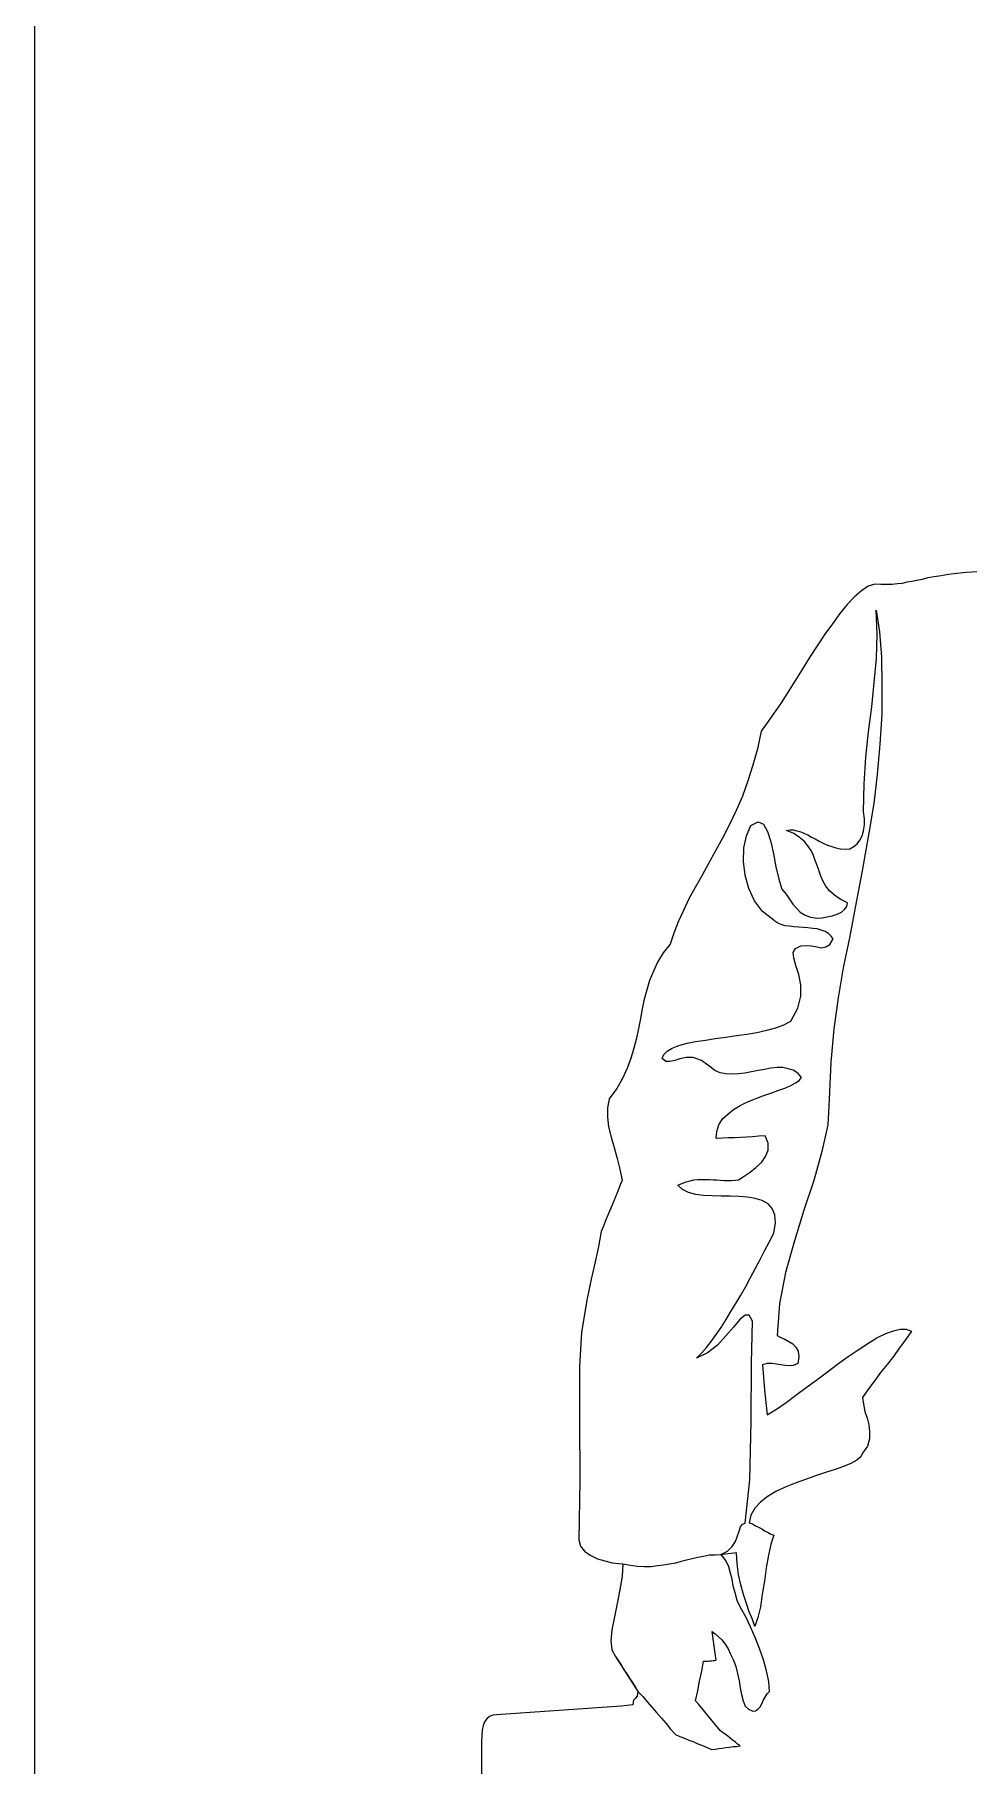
# Model space of a CAD drawing. Extents: x -3257 to 6743, y 13293 to 23293.
# Drawn here: x -3257 to -2649, y 16015 to 17139 of the extents above; entities that cross this region are included whole.
import ezdxf

# ---------------------------------------------------------------- set-up
doc = ezdxf.new("R2010")
doc.units = 0
doc.header["$LTSCALE"] = 1270
doc.header["$MEASUREMENT"] = 0
doc.layers.get('0').update_dxf_attribs({"linetype": 'CONTINUOUS'})

msp = doc.modelspace()

# ---------------------------------------------------------------- linework, layer by layer
at = {"linetype": 'Continuous'}
for p, q in [((-2672.9, 16786.8), (-2676.9, 16786.1)), ((-2668.3, 16787.5), (-2672.9, 16786.8)), ((-2663.6, 16788.2), (-2668.3, 16787.5)), ((-2658.1, 16788.9), (-2663.6, 16788.2)), ((-2651.9, 16789.6), (-2658.1, 16788.9)), ((-2645, 16790.1), (-2651.9, 16789.6)), ((-2720, 16777.7), (-2724.5, 16773.7)), ((-2715.7, 16780.6), (-2720, 16777.7)), ((-2711.4, 16782), (-2715.7, 16780.6)), ((-2707.4, 16781.8), (-2711.4, 16782)), ((-2703.6, 16781.8), (-2707.4, 16781.8)), ((-2700, 16781.8), (-2703.6, 16781.8)), ((-2696.7, 16782.3), (-2700, 16781.8)), ((-2693.6, 16782.5), (-2696.7, 16782.3)), ((-2690.5, 16783.2), (-2693.6, 16782.5)), ((-2687.4, 16783.7), (-2690.5, 16783.2)), ((-2684, 16784.4), (-2687.4, 16783.7)), ((-2680.5, 16785.1), (-2684, 16784.4)), ((-2676.9, 16786.1), (-2680.5, 16785.1)), ((-2729.3, 16768.7), (-2734, 16763)), ((-2724.5, 16773.7), (-2729.3, 16768.7)), ((-2709.8, 16749.4), (-2710.5, 16765.1)), ((-2710.5, 16765.1), (-2708.3, 16751.1)), ((-2738.8, 16756.3), (-2743.8, 16749.4)), ((-2734, 16763), (-2738.8, 16756.3)), ((-2748.8, 16742), (-2753.8, 16734.4)), ((-2743.8, 16749.4), (-2748.8, 16742)), ((-2710.2, 16733.7), (-2709.8, 16749.4)), ((-2708.3, 16751.1), (-2707.1, 16734.6)), ((-2753.8, 16734.4), (-2758.6, 16726.5)), ((-2711.7, 16718.2), (-2710.2, 16733.7)), ((-2707.1, 16734.6), (-2706.7, 16716.5)), ((-2758.6, 16726.5), (-2763.3, 16718.9)), ((-2768.1, 16711.3), (-2772.6, 16704.2)), ((-2763.3, 16718.9), (-2768.1, 16711.3)), ((-2713.3, 16702.3), (-2711.7, 16718.2)), ((-2706.7, 16716.5), (-2706.9, 16697.5)), ((-2777.1, 16697.7), (-2781.2, 16691.8)), ((-2772.6, 16704.2), (-2777.1, 16697.7)), ((-2715.5, 16686.1), (-2713.3, 16702.3)), ((-2706.9, 16697.5), (-2708.1, 16678)), ((-2785.2, 16686.5), (-2787.6, 16675.1)), ((-2781.2, 16691.8), (-2785.2, 16686.5)), ((-2717.1, 16669.6), (-2715.5, 16686.1)), ((-2787.6, 16675.1), (-2790.5, 16664.4)), ((-2708.1, 16678), (-2709.8, 16658.4)), ((-2790.5, 16664.4), (-2793.8, 16654.2)), ((-2718.3, 16652.3), (-2717.1, 16669.6)), ((-2793.8, 16654.2), (-2797.4, 16644.2)), ((-2718.6, 16634.2), (-2718.3, 16652.3)), ((-2709.8, 16658.4), (-2712.1, 16639.4)), ((-2797.4, 16644.2), (-2801.4, 16634.9)), ((-2801.4, 16634.9), (-2805.7, 16625.8)), ((-2718.1, 16629.6), (-2718.6, 16634.2)), ((-2718.1, 16625.6), (-2718.1, 16629.6)), ((-2712.1, 16639.4), (-2715, 16621.5)), ((-2805.7, 16625.8), (-2810.2, 16617)), ((-2796.4, 16610.6), (-2794.8, 16618.4)), ((-2794.8, 16618.4), (-2791.9, 16625.1)), ((-2791.9, 16625.1), (-2787.1, 16627.5)), ((-2787.1, 16627.5), (-2783.6, 16626.1)), ((-2783.6, 16626.1), (-2781, 16621.3)), ((-2781, 16621.3), (-2778.8, 16614.6)), ((-2768.8, 16622), (-2766.4, 16622.3)), ((-2764, 16619.9), (-2768.8, 16622)), ((-2766.4, 16622.3), (-2764.3, 16622.3)), ((-2764.3, 16622.3), (-2761.9, 16621.8)), ((-2760.2, 16617.5), (-2764, 16619.9)), ((-2761.9, 16621.8), (-2759.5, 16621.1)), ((-2759.5, 16621.1), (-2757.1, 16620.1)), ((-2757.1, 16620.1), (-2754.8, 16619.2)), ((-2754.8, 16619.2), (-2752.4, 16617.7)), ((-2721, 16615.6), (-2719.5, 16618.4)), ((-2719.5, 16618.4), (-2718.8, 16621.8)), ((-2715, 16621.5), (-2719.5, 16595.8)), ((-2718.8, 16621.8), (-2718.1, 16625.6)), ((-2814.8, 16608.7), (-2819.3, 16600.6)), ((-2810.2, 16617), (-2814.8, 16608.7)), ((-2796.7, 16601.8), (-2796.4, 16610.6)), ((-2778.8, 16614.6), (-2777.1, 16606.8)), ((-2777.1, 16606.8), (-2775.7, 16598.4)), ((-2757.1, 16614.9), (-2760.2, 16617.5)), ((-2754.8, 16612), (-2757.1, 16614.9)), ((-2752.8, 16608.9), (-2754.8, 16612)), ((-2751.2, 16605.8), (-2752.8, 16608.9)), ((-2752.4, 16617.7), (-2750, 16616.5)), ((-2750, 16616.5), (-2747.4, 16615.1)), ((-2747.4, 16615.1), (-2744.8, 16613.7)), ((-2744.8, 16613.7), (-2742.1, 16612.5)), ((-2742.1, 16612.5), (-2739.3, 16611.5)), ((-2739.3, 16611.5), (-2736.7, 16610.6)), ((-2736.7, 16610.6), (-2733.6, 16610.1)), ((-2733.6, 16610.1), (-2730.7, 16609.9)), ((-2730.7, 16609.9), (-2727.6, 16610.1)), ((-2727.6, 16610.1), (-2725, 16611.5)), ((-2725, 16611.5), (-2722.9, 16613.2)), ((-2722.9, 16613.2), (-2721, 16615.6)), ((-2819.3, 16600.6), (-2823.8, 16592.5)), ((-2795.5, 16593), (-2796.7, 16601.8)), ((-2775.7, 16598.4), (-2773.8, 16590.3)), ((-2750, 16602.5), (-2751.2, 16605.8)), ((-2748.8, 16599.2), (-2750, 16602.5)), ((-2747.6, 16595.6), (-2748.8, 16599.2)), ((-2746.4, 16592.2), (-2747.6, 16595.6)), ((-2719.5, 16595.8), (-2723.8, 16573)), ((-2828.1, 16584.9), (-2832.1, 16577.5)), ((-2823.8, 16592.5), (-2828.1, 16584.9)), ((-2793.1, 16584.2), (-2795.5, 16593)), ((-2789.5, 16576.3), (-2793.1, 16584.2)), ((-2773.8, 16590.3), (-2771.7, 16583.9)), ((-2745, 16588.9), (-2746.4, 16592.2)), ((-2743.1, 16585.8), (-2745, 16588.9)), ((-2740.7, 16582.7), (-2743.1, 16585.8)), ((-2832.1, 16577.5), (-2835.7, 16569.9)), ((-2784.3, 16569.4), (-2789.5, 16576.3)), ((-2771.7, 16583.9), (-2769, 16580.6)), ((-2769, 16580.6), (-2766.7, 16577.3)), ((-2766.7, 16577.3), (-2764.5, 16574.2)), ((-2764.5, 16574.2), (-2762.1, 16571.3)), ((-2737.6, 16579.9), (-2740.7, 16582.7)), ((-2733.8, 16577.3), (-2737.6, 16579.9)), ((-2729, 16574.9), (-2733.8, 16577.3)), ((-2729.5, 16572.5), (-2729, 16574.9)), ((-2723.8, 16573), (-2727.9, 16552.3)), ((-2839, 16562.7), (-2841.9, 16555.3)), ((-2835.7, 16569.9), (-2839, 16562.7)), ((-2777.9, 16564.4), (-2784.3, 16569.4)), ((-2776.2, 16563), (-2777.9, 16564.4)), ((-2774.3, 16561.8), (-2776.2, 16563)), ((-2772.1, 16560.8), (-2774.3, 16561.8)), ((-2762.1, 16571.3), (-2759.8, 16568.9)), ((-2759.8, 16568.9), (-2756.7, 16567)), ((-2756.7, 16567), (-2753.1, 16565.6)), ((-2753.1, 16565.6), (-2748.6, 16565.1)), ((-2748.6, 16565.1), (-2745.5, 16565.3)), ((-2745.5, 16565.3), (-2742.4, 16565.8)), ((-2742.4, 16565.8), (-2739, 16566.5)), ((-2739, 16566.5), (-2735.9, 16567.5)), ((-2735.9, 16567.5), (-2733.1, 16568.9)), ((-2733.1, 16568.9), (-2731, 16570.6)), ((-2731, 16570.6), (-2729.5, 16572.5)), ((-2841.9, 16555.3), (-2844.3, 16548.2)), ((-2769.5, 16560.1), (-2772.1, 16560.8)), ((-2766.7, 16559.9), (-2769.5, 16560.1)), ((-2763.8, 16559.4), (-2766.7, 16559.9)), ((-2760.7, 16559.2), (-2763.8, 16559.4)), ((-2757.6, 16558.9), (-2760.7, 16559.2)), ((-2754.8, 16558.7), (-2757.6, 16558.9)), ((-2751.7, 16558.4), (-2754.8, 16558.7)), ((-2748.8, 16558), (-2751.7, 16558.4)), ((-2746.2, 16557.3), (-2748.8, 16558)), ((-2743.6, 16556.3), (-2746.2, 16557.3)), ((-2741.4, 16555.1), (-2743.6, 16556.3)), ((-2739.8, 16553.4), (-2741.4, 16555.1)), ((-2740.5, 16548), (-2738.3, 16551.5)), ((-2738.3, 16551.5), (-2739.8, 16553.4)), ((-2727.9, 16552.3), (-2731.9, 16532.7)), ((-2848.8, 16542.5), (-2852.4, 16536.5)), ((-2844.3, 16548.2), (-2848.8, 16542.5)), ((-2764.3, 16542.7), (-2762.9, 16545.4)), ((-2764, 16539.2), (-2764.3, 16542.7)), ((-2762.9, 16545.4), (-2759.3, 16547)), ((-2759.3, 16547), (-2756, 16547.3)), ((-2756, 16547.3), (-2752.4, 16547)), ((-2752.4, 16547), (-2749, 16546.3)), ((-2749, 16546.3), (-2746, 16545.8)), ((-2746, 16545.8), (-2743.1, 16546.3)), ((-2743.1, 16546.3), (-2740.5, 16548)), ((-2855.2, 16530.6), (-2857.6, 16524.6)), ((-2852.4, 16536.5), (-2855.2, 16530.6)), ((-2762.6, 16534.2), (-2764, 16539.2)), ((-2760.7, 16528.4), (-2762.6, 16534.2)), ((-2759.5, 16521.8), (-2760.7, 16528.4)), ((-2731.9, 16532.7), (-2735.2, 16513.2)), ((-2859.5, 16518.4), (-2861.2, 16512.3)), ((-2857.6, 16524.6), (-2859.5, 16518.4)), ((-2759.5, 16514.4), (-2759.5, 16521.8)), ((-2862.4, 16506.1), (-2863.6, 16499.9)), ((-2861.2, 16512.3), (-2862.4, 16506.1)), ((-2765.9, 16498), (-2761.4, 16506.5)), ((-2761.4, 16506.5), (-2759.5, 16514.4)), ((-2735.2, 16513.2), (-2737.9, 16493.2)), ((-2863.6, 16499.9), (-2864.8, 16493.4)), ((-2775.7, 16493.7), (-2770.5, 16495.8)), ((-2770.5, 16495.8), (-2765.9, 16498)), ((-2866.2, 16487), (-2867.9, 16480.6)), ((-2864.8, 16493.4), (-2866.2, 16487)), ((-2838.6, 16482.3), (-2833.3, 16483.7)), ((-2833.3, 16483.7), (-2827.9, 16484.9)), ((-2827.9, 16484.9), (-2821.4, 16485.8)), ((-2821.4, 16485.8), (-2815, 16486.8)), ((-2815, 16486.8), (-2808.1, 16487.7)), ((-2808.1, 16487.7), (-2801.2, 16488.7)), ((-2801.2, 16488.7), (-2794.5, 16489.6)), ((-2794.5, 16489.6), (-2787.9, 16490.8)), ((-2787.9, 16490.8), (-2781.4, 16492.2)), ((-2781.4, 16492.2), (-2775.7, 16493.7)), ((-2737.9, 16493.2), (-2740, 16471.5)), ((-2869.8, 16473.9), (-2872.1, 16467.5)), ((-2867.9, 16480.6), (-2869.8, 16473.9)), ((-2849.5, 16473.9), (-2848.3, 16476.5)), ((-2847.1, 16472), (-2849.5, 16473.9)), ((-2848.3, 16476.5), (-2846.2, 16478.7)), ((-2844.5, 16471.8), (-2847.1, 16472)), ((-2846.2, 16478.7), (-2842.9, 16480.6)), ((-2841.2, 16472.5), (-2844.5, 16471.8)), ((-2842.9, 16480.6), (-2838.6, 16482.3)), ((-2837.9, 16473.7), (-2841.2, 16472.5)), ((-2833.8, 16474.4), (-2837.9, 16473.7)), ((-2829.3, 16474.4), (-2833.8, 16474.4)), ((-2824, 16472.5), (-2829.3, 16474.4)), ((-2818.3, 16468.4), (-2824, 16472.5)), ((-2875.2, 16460.8), (-2879, 16454.4)), ((-2872.1, 16467.5), (-2875.2, 16460.8)), ((-2815.2, 16466.1), (-2818.3, 16468.4)), ((-2811.7, 16464.6), (-2815.2, 16466.1)), ((-2807.9, 16463.9), (-2811.7, 16464.6)), ((-2803.8, 16463.7), (-2807.9, 16463.9)), ((-2799.8, 16463.9), (-2803.8, 16463.7)), ((-2795.7, 16464.4), (-2799.8, 16463.9)), ((-2791.4, 16465.1), (-2795.7, 16464.4)), ((-2787.1, 16466.1), (-2791.4, 16465.1)), ((-2782.9, 16466.8), (-2787.1, 16466.1)), ((-2778.8, 16467.5), (-2782.9, 16466.8)), ((-2774.8, 16468), (-2778.8, 16467.5)), ((-2771, 16468), (-2774.8, 16468)), ((-2767.6, 16467.2), (-2771, 16468)), ((-2764.3, 16466.3), (-2767.6, 16467.2)), ((-2761.4, 16464.4), (-2764.3, 16466.3)), ((-2759, 16461.5), (-2761.4, 16464.4)), ((-2760.5, 16459.6), (-2759, 16461.5)), ((-2740, 16471.5), (-2740.9, 16447.3)), ((-2879, 16454.4), (-2883.8, 16447.7)), ((-2789, 16447.7), (-2784, 16449.6)), ((-2784, 16449.6), (-2779, 16451.3)), ((-2779, 16451.3), (-2774.3, 16453)), ((-2774.3, 16453), (-2769.8, 16454.6)), ((-2769.8, 16454.6), (-2765.9, 16456.3)), ((-2765.9, 16456.3), (-2762.9, 16458)), ((-2762.9, 16458), (-2760.5, 16459.6)), ((-2883.8, 16447.7), (-2885, 16441.8)), ((-2885, 16441.8), (-2885, 16435.8)), ((-2806.9, 16437.7), (-2803.1, 16440.8)), ((-2803.1, 16440.8), (-2798.8, 16443.4)), ((-2798.8, 16443.4), (-2794, 16445.6)), ((-2794, 16445.6), (-2789, 16447.7)), ((-2740.9, 16447.3), (-2741.9, 16430.8)), ((-2885, 16435.8), (-2884.3, 16429.4)), ((-2884.3, 16429.4), (-2882.6, 16422.7)), ((-2814, 16426.5), (-2812.6, 16430.8)), ((-2812.6, 16430.8), (-2810.2, 16434.6)), ((-2810.2, 16434.6), (-2806.9, 16437.7)), ((-2741.9, 16430.8), (-2745.7, 16413.4)), ((-2882.6, 16422.7), (-2880.7, 16416.1)), ((-2880.7, 16416.1), (-2878.8, 16408.9)), ((-2814.3, 16421.8), (-2814, 16426.5)), ((-2810.2, 16422), (-2814.3, 16421.8)), ((-2806.4, 16422.3), (-2810.2, 16422)), ((-2802.4, 16422.3), (-2806.4, 16422.3)), ((-2798.6, 16422.5), (-2802.4, 16422.3)), ((-2794.5, 16422.7), (-2798.6, 16422.5)), ((-2790.7, 16423), (-2794.5, 16422.7)), ((-2786.7, 16423.4), (-2790.7, 16423)), ((-2782.6, 16423.7), (-2786.7, 16423.4)), ((-2780.7, 16418.9), (-2782.6, 16423.7)), ((-2780.7, 16414.4), (-2780.7, 16418.9)), ((-2878.8, 16408.9), (-2876.9, 16402)), ((-2788.6, 16403), (-2785, 16406.3)), ((-2785, 16406.3), (-2782.4, 16410.1)), ((-2782.4, 16410.1), (-2780.7, 16414.4)), ((-2745.7, 16413.4), (-2750.9, 16394.6)), ((-2876.9, 16402), (-2875.5, 16394.6)), ((-2875.5, 16394.6), (-2876.7, 16391.8)), ((-2836.7, 16392.7), (-2833.8, 16393.7)), ((-2833.8, 16393.7), (-2831.2, 16394.4)), ((-2831.2, 16394.4), (-2828.8, 16395.1)), ((-2828.8, 16395.1), (-2826.2, 16395.3)), ((-2826.2, 16395.3), (-2823.8, 16395.3)), ((-2823.8, 16395.3), (-2821.2, 16395.3)), ((-2821.2, 16395.3), (-2818.8, 16395.3)), ((-2818.8, 16395.3), (-2816.4, 16395.1)), ((-2816.4, 16395.1), (-2814, 16395.1)), ((-2814, 16395.1), (-2811.7, 16394.9)), ((-2811.7, 16394.9), (-2809.3, 16394.6)), ((-2809.3, 16394.6), (-2806.9, 16394.6)), ((-2806.9, 16394.6), (-2804.5, 16394.6)), ((-2804.5, 16394.6), (-2802.1, 16394.9)), ((-2802.1, 16394.9), (-2799.8, 16395.1)), ((-2799.8, 16395.1), (-2796.2, 16397.3)), ((-2796.2, 16397.3), (-2792.4, 16399.9)), ((-2792.4, 16399.9), (-2788.6, 16403)), ((-2750.9, 16394.6), (-2757.4, 16375.3)), ((-2880.2, 16383), (-2882.1, 16378.2)), ((-2878.3, 16387.7), (-2880.2, 16383)), ((-2876.7, 16391.8), (-2878.3, 16387.7)), ((-2839.3, 16391.5), (-2836.7, 16392.7)), ((-2836.2, 16388.7), (-2839.3, 16391.5)), ((-2832.4, 16386.8), (-2836.2, 16388.7)), ((-2827.6, 16385.6), (-2832.4, 16386.8)), ((-2822.6, 16384.9), (-2827.6, 16385.6)), ((-2816.9, 16384.6), (-2822.6, 16384.9)), ((-2811.2, 16384.4), (-2816.9, 16384.6)), ((-2805.2, 16384.4), (-2811.2, 16384.4)), ((-2799.5, 16384.2), (-2805.2, 16384.4)), ((-2794, 16383.7), (-2799.5, 16384.2)), ((-2789, 16383), (-2794, 16383.7)), ((-2784.5, 16381.5), (-2789, 16383)), ((-2884.3, 16373.2), (-2886.2, 16368.4)), ((-2882.1, 16378.2), (-2884.3, 16373.2)), ((-2780.7, 16379.4), (-2784.5, 16381.5)), ((-2778.1, 16376.3), (-2780.7, 16379.4)), ((-2776.4, 16372.3), (-2778.1, 16376.3)), ((-2775.9, 16367), (-2776.4, 16372.3)), ((-2757.4, 16375.3), (-2763.6, 16355.3)), ((-2889, 16361.5), (-2890.9, 16351.8)), ((-2887.9, 16364.4), (-2889, 16361.5)), ((-2886.2, 16368.4), (-2887.9, 16364.4)), ((-2780, 16354.6), (-2776.9, 16360.3)), ((-2776.9, 16360.3), (-2775.9, 16367)), ((-2890.9, 16351.8), (-2892.6, 16343.7)), ((-2785.9, 16343.2), (-2782.9, 16348.9)), ((-2782.9, 16348.9), (-2780, 16354.6)), ((-2763.6, 16355.3), (-2769.3, 16334.9)), ((-2894.1, 16337), (-2895.5, 16330.6)), ((-2892.6, 16343.7), (-2894.1, 16337)), ((-2792.1, 16331.5), (-2789, 16337.2)), ((-2789, 16337.2), (-2785.9, 16343.2)), ((-2895.5, 16330.6), (-2896.9, 16324.2)), ((-2798.3, 16320.1), (-2795.2, 16325.8)), ((-2795.2, 16325.8), (-2792.1, 16331.5)), ((-2769.3, 16334.9), (-2773.3, 16314.4)), ((-2898.3, 16316.8), (-2900, 16307.5)), ((-2896.9, 16324.2), (-2898.3, 16316.8)), ((-2804.8, 16309.4), (-2801.7, 16314.6)), ((-2801.7, 16314.6), (-2798.3, 16320.1)), ((-2773.3, 16314.4), (-2774.8, 16293.9)), ((-2900, 16307.5), (-2901.9, 16296.1)), ((-2811.2, 16299.2), (-2807.9, 16304.2)), ((-2807.9, 16304.2), (-2804.8, 16309.4)), ((-2799, 16304.2), (-2803.1, 16299.4)), ((-2795.5, 16307), (-2799, 16304.2)), ((-2792.9, 16307), (-2795.5, 16307)), ((-2790.7, 16303.2), (-2792.9, 16307)), ((-2791.4, 16275.8), (-2790.7, 16303.2)), ((-2901.9, 16296.1), (-2903.1, 16273.7)), ((-2817.6, 16290.1), (-2814.3, 16294.6)), ((-2814.3, 16294.6), (-2811.2, 16299.2)), ((-2808.1, 16293.7), (-2813.6, 16287.7)), ((-2803.1, 16299.4), (-2808.1, 16293.7)), ((-2774.8, 16293.9), (-2772.4, 16292.7)), ((-2772.4, 16292.7), (-2769.8, 16291.5)), ((-2715.9, 16288.7), (-2710, 16292.3)), ((-2710, 16292.3), (-2704.3, 16295.1)), ((-2704.3, 16295.1), (-2699.3, 16297)), ((-2699.3, 16297), (-2694.8, 16298)), ((-2694.8, 16298), (-2690.9, 16298)), ((-2687.6, 16296.8), (-2691.4, 16291.1)), ((-2690.9, 16298), (-2687.6, 16296.8)), ((-2820, 16282.7), (-2827.1, 16279.2)), ((-2827.1, 16279.2), (-2824, 16282.5)), ((-2824, 16282.5), (-2820.7, 16286.1)), ((-2820.7, 16286.1), (-2817.6, 16290.1)), ((-2813.6, 16287.7), (-2820, 16282.7)), ((-2769.8, 16291.5), (-2767.1, 16290.1)), ((-2767.1, 16290.1), (-2764.5, 16288.4)), ((-2764.5, 16288.4), (-2762.6, 16286.3)), ((-2762.6, 16286.3), (-2761.2, 16283.7)), ((-2761.2, 16283.7), (-2760.7, 16280.1)), ((-2728.6, 16280.3), (-2722.1, 16284.6)), ((-2722.1, 16284.6), (-2715.9, 16288.7)), ((-2695.5, 16285.6), (-2699.3, 16280.3)), ((-2691.4, 16291.1), (-2695.5, 16285.6)), ((-2903.1, 16273.7), (-2903.1, 16239.4)), ((-2791.7, 16238), (-2791.4, 16275.8)), ((-2781.2, 16275.6), (-2784.3, 16274.9)), ((-2784.3, 16274.9), (-2783.6, 16266.8)), ((-2778.1, 16275.6), (-2781.2, 16275.6)), ((-2775.2, 16275.3), (-2778.1, 16275.6)), ((-2772.4, 16274.9), (-2775.2, 16275.3)), ((-2769.8, 16274.4), (-2772.4, 16274.9)), ((-2766.9, 16274.2), (-2769.8, 16274.4)), ((-2764.3, 16274.4), (-2766.9, 16274.2)), ((-2761.4, 16275.6), (-2764.3, 16274.4)), ((-2760.7, 16280.1), (-2761.4, 16275.6)), ((-2749, 16265.1), (-2742.1, 16270.3)), ((-2742.1, 16270.3), (-2735.5, 16275.3)), ((-2735.5, 16275.3), (-2728.6, 16280.3)), ((-2707.6, 16269.9), (-2711.4, 16264.6)), ((-2703.3, 16275.1), (-2707.6, 16269.9)), ((-2699.3, 16280.3), (-2703.3, 16275.1)), ((-2783.6, 16266.8), (-2782.9, 16258.7)), ((-2782.9, 16258.7), (-2782.1, 16250.3)), ((-2762.6, 16255.1), (-2756, 16260.1)), ((-2756, 16260.1), (-2749, 16265.1)), ((-2715.5, 16259.2), (-2719.3, 16253.7)), ((-2711.4, 16264.6), (-2715.5, 16259.2)), ((-2782.1, 16250.3), (-2781.2, 16242.3)), ((-2775.2, 16246.1), (-2769, 16250.3)), ((-2769, 16250.3), (-2762.6, 16255.1)), ((-2719.3, 16253.7), (-2718.8, 16249.2)), ((-2718.8, 16249.2), (-2717.9, 16244.6)), ((-2903.1, 16239.4), (-2902.9, 16199.6)), ((-2792.6, 16200.1), (-2791.7, 16238)), ((-2781.2, 16242.3), (-2775.2, 16246.1)), ((-2717.9, 16244.6), (-2716.4, 16240.3)), ((-2716.4, 16240.3), (-2715.2, 16235.8)), ((-2715.2, 16235.8), (-2714.8, 16231.3)), ((-2714.8, 16226.8), (-2716.2, 16222)), ((-2714.8, 16231.3), (-2714.8, 16226.8)), ((-2720.5, 16215.1), (-2723.1, 16213)), ((-2719.3, 16217.5), (-2720.5, 16215.1)), ((-2716.2, 16222), (-2719.3, 16217.5)), ((-2749.8, 16202.7), (-2756.4, 16200.3)), ((-2743.3, 16204.9), (-2749.8, 16202.7)), ((-2737.1, 16206.8), (-2743.3, 16204.9)), ((-2731.7, 16208.9), (-2737.1, 16206.8)), ((-2726.9, 16210.8), (-2731.7, 16208.9)), ((-2723.1, 16213), (-2726.9, 16210.8)), ((-2902.9, 16199.6), (-2903.6, 16161.1)), ((-2795.5, 16172), (-2792.6, 16200.1)), ((-2775.7, 16192.5), (-2781.2, 16189.1)), ((-2769.5, 16195.3), (-2775.7, 16192.5)), ((-2763.1, 16198), (-2769.5, 16195.3)), ((-2756.4, 16200.3), (-2763.1, 16198)), ((-2789.3, 16181.8), (-2791.9, 16177.2)), ((-2785.7, 16185.6), (-2789.3, 16181.8)), ((-2781.2, 16189.1), (-2785.7, 16185.6)), ((-2799.5, 16166.8), (-2798.6, 16169.6)), ((-2798.6, 16169.6), (-2797.4, 16171.3)), ((-2797.4, 16171.3), (-2795.5, 16172)), ((-2791.9, 16177.2), (-2792.9, 16172.2)), ((-2792.9, 16172.2), (-2790.9, 16171.5)), ((-2790.9, 16171.5), (-2788.8, 16170.3)), ((-2788.8, 16170.3), (-2786.9, 16169.4)), ((-2786.9, 16169.4), (-2784.8, 16168.2)), ((-2784.8, 16168.2), (-2782.9, 16167)), ((-2903.6, 16161.1), (-2902.6, 16157)), ((-2902.6, 16157), (-2900, 16153.7)), ((-2804, 16156.8), (-2801.9, 16160.1)), ((-2801.9, 16160.1), (-2800.5, 16163.7)), ((-2800.5, 16163.7), (-2799.5, 16166.8)), ((-2782.9, 16167), (-2781, 16166.1)), ((-2781, 16166.1), (-2778.8, 16164.9)), ((-2778.8, 16158.4), (-2780.5, 16151.3)), ((-2778.8, 16164.9), (-2776.9, 16164.1)), ((-2776.9, 16164.1), (-2778.8, 16158.4)), ((-2900, 16153.7), (-2896.2, 16151.1)), ((-2896.2, 16151.1), (-2891.4, 16148.9)), ((-2891.4, 16148.9), (-2886.7, 16147.5)), ((-2886.7, 16147.5), (-2881.9, 16146.3)), ((-2881.9, 16146.3), (-2877.9, 16145.8)), ((-2877.9, 16145.8), (-2875, 16145.6)), ((-2840.9, 16146.1), (-2844.8, 16145.3)), ((-2837.1, 16147), (-2840.9, 16146.1)), ((-2833.6, 16148), (-2837.1, 16147)), ((-2830, 16148.9), (-2833.6, 16148)), ((-2826.2, 16149.6), (-2830, 16148.9)), ((-2822.6, 16150.3), (-2826.2, 16149.6)), ((-2818.8, 16151.1), (-2822.6, 16150.3)), ((-2815, 16151.3), (-2818.8, 16151.1)), ((-2811, 16151.5), (-2815, 16151.3)), ((-2811.9, 16151.5), (-2807.1, 16153.7)), ((-2801.2, 16152.7), (-2811.9, 16151.5)), ((-2808.1, 16147.7), (-2811, 16151.5)), ((-2806.2, 16143.7), (-2808.1, 16147.7)), ((-2807.1, 16153.7), (-2804, 16156.8)), ((-2800.7, 16145.6), (-2801.2, 16152.7)), ((-2780.5, 16151.3), (-2781.9, 16143)), ((-2875.5, 16137.5), (-2876.9, 16128.7)), ((-2875.5, 16137.5), (-2876.9, 16128.9)), ((-2875, 16145.6), (-2875.5, 16137.5)), ((-2875, 16145.3), (-2875.5, 16137.5)), ((-2870, 16144.4), (-2875, 16145.3)), ((-2865.5, 16143.9), (-2870, 16144.4)), ((-2861, 16143.7), (-2865.5, 16143.9)), ((-2856.7, 16143.7), (-2861, 16143.7)), ((-2852.6, 16144.2), (-2856.7, 16143.7)), ((-2848.6, 16144.6), (-2852.6, 16144.2)), ((-2844.8, 16145.3), (-2848.6, 16144.6)), ((-2805, 16139.6), (-2806.2, 16143.7)), ((-2804, 16135.6), (-2805, 16139.6)), ((-2803.3, 16131.3), (-2804, 16135.6)), ((-2799.8, 16138.7), (-2800.7, 16145.6)), ((-2798.3, 16132), (-2799.8, 16138.7)), ((-2781.9, 16143), (-2783.1, 16134.4)), ((-2876.9, 16128.9), (-2878.6, 16119.9)), ((-2876.9, 16128.7), (-2878.6, 16119.9)), ((-2802.1, 16126.8), (-2803.3, 16131.3)), ((-2800.7, 16121.8), (-2802.1, 16126.8)), ((-2796.7, 16125.6), (-2798.3, 16132)), ((-2794.8, 16119.9), (-2796.7, 16125.6)), ((-2784.5, 16125.8), (-2785.7, 16117.7)), ((-2783.1, 16134.4), (-2784.5, 16125.8)), ((-2878.6, 16119.9), (-2880.5, 16111.1)), ((-2878.6, 16119.9), (-2880.5, 16111.1)), ((-2798.3, 16116.8), (-2800.7, 16121.8)), ((-2795.2, 16111.1), (-2798.3, 16116.8)), ((-2792.9, 16114.4), (-2794.8, 16119.9)), ((-2790.9, 16109.4), (-2792.9, 16114.4)), ((-2785.7, 16117.7), (-2787.4, 16110.6)), ((-2882.1, 16102.7), (-2882.9, 16095.6)), ((-2882.1, 16102.7), (-2882.9, 16095.6)), ((-2880.5, 16111.1), (-2882.1, 16102.7)), ((-2880.5, 16111.1), (-2882.1, 16102.7)), ((-2816.4, 16096.8), (-2817.1, 16101.5)), ((-2817.1, 16101.5), (-2815, 16100.1)), ((-2792.1, 16104.6), (-2795.2, 16111.1)), ((-2789, 16097.7), (-2792.1, 16104.6)), ((-2789.3, 16104.9), (-2790.9, 16109.4)), ((-2787.4, 16110.6), (-2789.3, 16104.9)), ((-2882.9, 16095.6), (-2882.1, 16089.6)), ((-2882.9, 16095.6), (-2882.1, 16089.6)), ((-2882.1, 16089.6), (-2879.8, 16085.4)), ((-2882.1, 16089.6), (-2879.8, 16085.4)), ((-2815.7, 16092), (-2816.4, 16096.8)), ((-2815, 16087.5), (-2815.7, 16092)), ((-2815, 16100.1), (-2812.9, 16098.2)), ((-2812.9, 16098.2), (-2810.7, 16096.1)), ((-2810.7, 16096.1), (-2808.6, 16093.4)), ((-2808.6, 16093.4), (-2806.7, 16090.3)), ((-2806.7, 16090.3), (-2805, 16086.8)), ((-2786.2, 16090.6), (-2789, 16097.7)), ((-2783.6, 16083.2), (-2786.2, 16090.6)), ((-2879.8, 16085.4), (-2877.9, 16082.5)), ((-2879.8, 16085.4), (-2865.2, 16062.7)), ((-2877.9, 16082.5), (-2875.9, 16079.6)), ((-2875.9, 16079.6), (-2874.3, 16076.8)), ((-2823.8, 16075.8), (-2822.6, 16082.3)), ((-2822.6, 16082.3), (-2821.7, 16082.3)), ((-2821.7, 16082.3), (-2820.5, 16082.3)), ((-2820.5, 16082.3), (-2819.5, 16082.3)), ((-2819.5, 16082.3), (-2818.6, 16082.5)), ((-2818.6, 16082.5), (-2817.4, 16082.5)), ((-2817.4, 16082.5), (-2816.4, 16082.7)), ((-2816.4, 16082.7), (-2815.5, 16082.7)), ((-2815.5, 16082.7), (-2814.5, 16083)), ((-2814.5, 16083), (-2815, 16087.5)), ((-2805, 16086.8), (-2803.1, 16083)), ((-2803.1, 16083), (-2801.7, 16078.9)), ((-2801.7, 16078.9), (-2800.5, 16074.4)), ((-2781.7, 16076.1), (-2783.6, 16083.2)), ((-2874.3, 16076.8), (-2872.4, 16074.2)), ((-2872.4, 16074.2), (-2870.7, 16071.3)), ((-2870.7, 16071.3), (-2868.8, 16068.4)), ((-2868.8, 16068.4), (-2867.1, 16065.6)), ((-2826.4, 16063), (-2825.2, 16069.4)), ((-2825.2, 16069.4), (-2823.8, 16075.8)), ((-2800.5, 16074.4), (-2799.5, 16069.6)), ((-2799.5, 16069.6), (-2798.8, 16065.1)), ((-2780.2, 16069.2), (-2781.7, 16076.1)), ((-2779.8, 16062.7), (-2780.2, 16069.2)), ((-2868.1, 16057), (-2868.6, 16053.9)), ((-2866.9, 16058.4), (-2868.1, 16057)), ((-2867.1, 16065.6), (-2865.2, 16062.7)), ((-2865.7, 16059.6), (-2866.9, 16058.4)), ((-2865.2, 16062.7), (-2865.7, 16059.6)), ((-2865.2, 16062.7), (-2862.1, 16059.4)), ((-2862.1, 16059.4), (-2859, 16055.8)), ((-2859, 16055.8), (-2856.2, 16052.5)), ((-2827.9, 16056.5), (-2826.4, 16063)), ((-2825.7, 16054.2), (-2827.9, 16056.5)), ((-2798.8, 16065.1), (-2797.9, 16060.6)), ((-2797.9, 16060.6), (-2796.9, 16056.5)), ((-2796.9, 16056.5), (-2795.5, 16053.2)), ((-2784.8, 16054.6), (-2783.8, 16056.8)), ((-2783.8, 16056.8), (-2782.6, 16058.9)), ((-2782.6, 16058.9), (-2781.2, 16061.1)), ((-2781.2, 16061.1), (-2779.8, 16062.7)), ((-2963.3, 16044.9), (-2964.8, 16043)), ((-2961.7, 16046.3), (-2963.3, 16044.9)), ((-2959.5, 16047.3), (-2961.7, 16046.3)), ((-2957.1, 16047.5), (-2959.5, 16047.3)), ((-2875.9, 16053), (-2957.1, 16047.5)), ((-2868.6, 16053.9), (-2875.9, 16053)), ((-2856.2, 16052.5), (-2853.1, 16048.9)), ((-2853.1, 16048.9), (-2850, 16045.4)), ((-2850, 16045.4), (-2846.9, 16041.8)), ((-2823.8, 16051.8), (-2825.7, 16054.2)), ((-2821.7, 16049.4), (-2823.8, 16051.8)), ((-2819.8, 16047), (-2821.7, 16049.4)), ((-2817.9, 16044.6), (-2819.8, 16047)), ((-2815.9, 16042.3), (-2817.9, 16044.6)), ((-2795.5, 16053.2), (-2793.3, 16051.1)), ((-2793.3, 16051.1), (-2790.5, 16049.9)), ((-2790.5, 16049.9), (-2788.8, 16050.1)), ((-2788.8, 16050.1), (-2787.1, 16051.3)), ((-2787.1, 16051.3), (-2785.9, 16052.7)), ((-2785.9, 16052.7), (-2784.8, 16054.6)), ((-2966.7, 16034.2), (-2966.9, 16030.1)), ((-2966.4, 16037.5), (-2966.7, 16034.2)), ((-2965.7, 16040.6), (-2966.4, 16037.5)), ((-2964.8, 16043), (-2965.7, 16040.6)), ((-2846.9, 16041.8), (-2844.1, 16038.2)), ((-2844.1, 16038.2), (-2840.9, 16034.6)), ((-2840.9, 16034.6), (-2838.1, 16033.4)), ((-2838.1, 16033.4), (-2835, 16032.3)), ((-2813.8, 16039.6), (-2815.9, 16042.3)), ((-2811.9, 16037.3), (-2813.8, 16039.6)), ((-2810.2, 16036.1), (-2811.9, 16037.3)), ((-2808.6, 16034.9), (-2810.2, 16036.1)), ((-2806.9, 16033.7), (-2808.6, 16034.9)), ((-2805.2, 16032.3), (-2806.9, 16033.7)), ((-2966.9, 16030.1), (-2966.9, 15768.2)), ((-2835, 16032.3), (-2832.1, 16031.1)), ((-2832.1, 16031.1), (-2829, 16029.9)), ((-2829, 16029.9), (-2826.2, 16028.7)), ((-2826.2, 16028.7), (-2823.3, 16027.5)), ((-2823.3, 16027.5), (-2820.2, 16026.3)), ((-2820.2, 16026.3), (-2817.4, 16024.9)), ((-2817.4, 16024.9), (-2815, 16025.1)), ((-2815, 16025.1), (-2812.6, 16025.6)), ((-2812.6, 16025.6), (-2810.5, 16025.8)), ((-2810.5, 16025.8), (-2808.1, 16026.3)), ((-2808.1, 16026.3), (-2805.7, 16026.5)), ((-2805.7, 16026.5), (-2803.3, 16026.8)), ((-2803.8, 16031.1), (-2805.2, 16032.3)), ((-2802.1, 16029.9), (-2803.8, 16031.1)), ((-2803.3, 16026.8), (-2801.2, 16027)), ((-2800.5, 16028.4), (-2802.1, 16029.9)), ((-2801.2, 16027), (-2798.8, 16027.3)), ((-2798.8, 16027.3), (-2800.5, 16028.4))]:
    msp.add_line(p, q, dxfattribs=at)
msp.add_lwpolyline([(6742.9, 23292.8), (-3257.1, 23292.8), (-3257.1, 13292.8), (6742.9, 13292.8)], close=True, dxfattribs=at)

doc.saveas('drawing.dxf')
